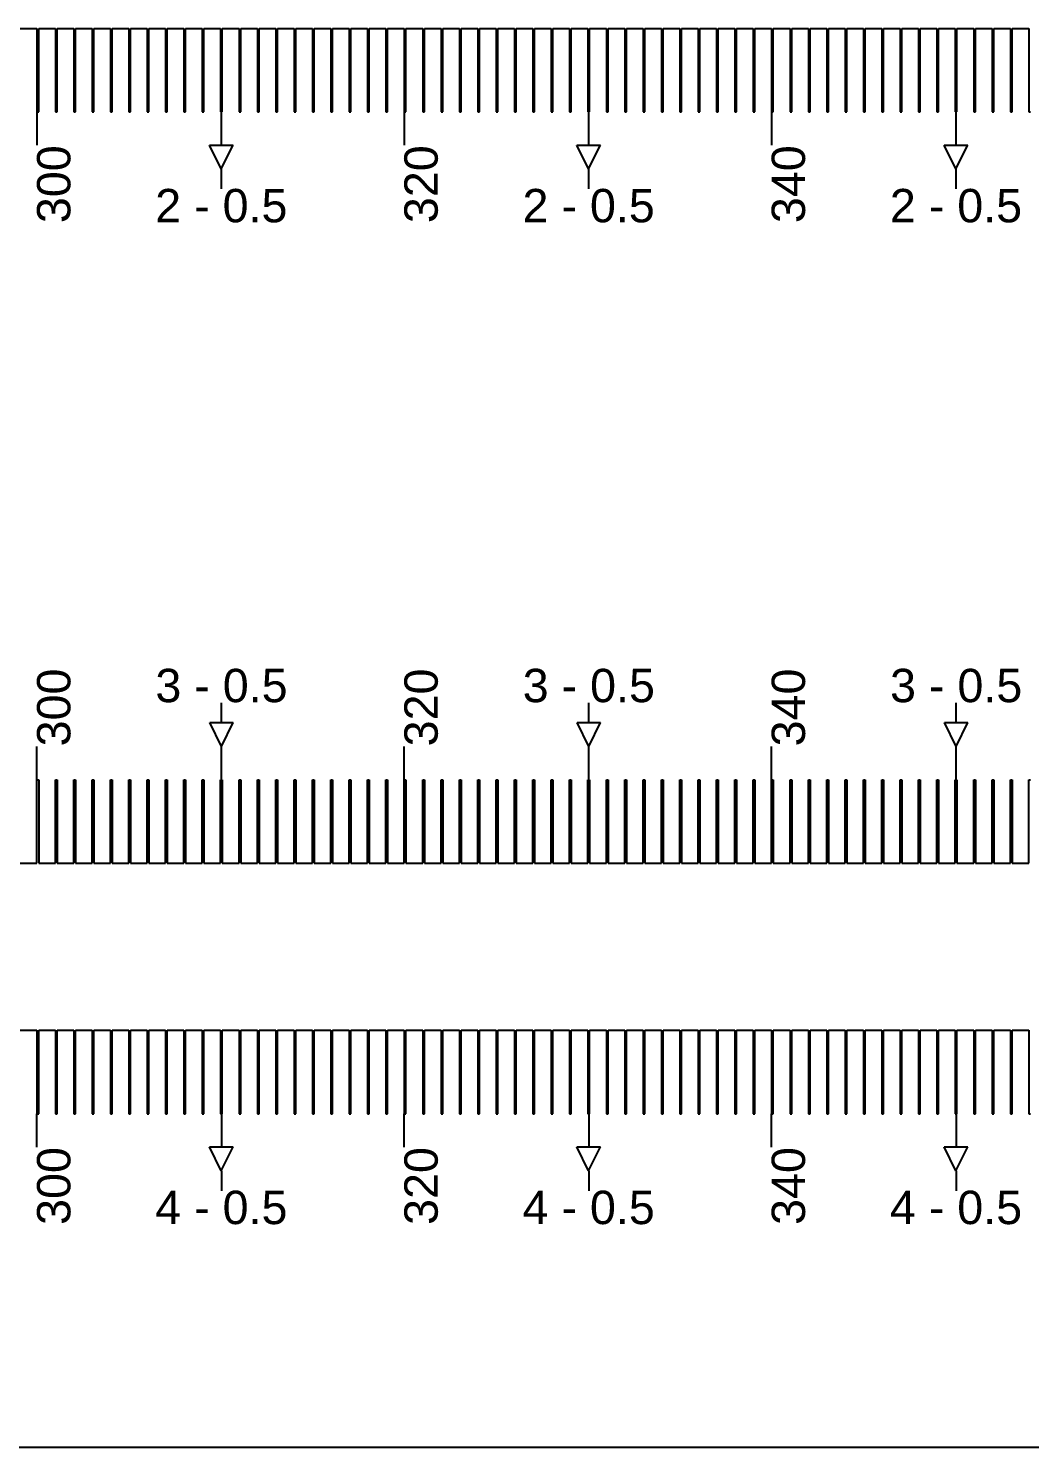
# Model space of a CAD drawing. Extents: x -119394 to 128420, y 74496 to 185496.
# Drawn here: x 42627.7 to 42927.5, y 112795.9 to 113220.9 of the extents above; entities that cross this region are included whole.
import ezdxf

# ---------------------------------------------------------------- set-up
doc = ezdxf.new("R2010")
doc.units = 13
doc.layers.add('CL - Label-1', color=120, linetype='Continuous')
doc.layers.add('CL - Label-2', color=132, linetype='Continuous')
doc.layers.add('CL - Sub-Micro', color=7, linetype='Continuous', true_color=0x47d1ff)
doc.styles.get("Standard").update_dxf_attribs({"font": 'arial.ttf'})

msp = doc.modelspace()

# ---------------------------------------------------------------- linework, layer by layer
for p, q in [((42630.29, 113195.86), (42630.29, 113185.86)), ((42685.49, 113195.86), (42685.49, 113185.86)), ((42740.29, 113195.86), (42740.29, 113185.86)), ((42795.49, 113195.86), (42795.49, 113185.86)), ((42850.29, 113195.86), (42850.29, 113185.86)), ((42905.49, 113195.86), (42905.49, 113185.86)), ((42685.49, 113178.79), (42685.49, 113172.79)), ((42795.49, 113178.79), (42795.49, 113172.79)), ((42905.49, 113178.79), (42905.49, 113172.79)), ((42685.54, 113012.94), (42685.54, 113018.94)), ((42795.54, 113012.94), (42795.54, 113018.94)), ((42905.54, 113012.94), (42905.54, 113018.94)), ((42630.29, 112995.86), (42630.29, 113005.86)), ((42685.54, 112995.86), (42685.54, 113005.86)), ((42740.29, 112995.86), (42740.29, 113005.86)), ((42795.54, 112995.86), (42795.54, 113005.86)), ((42850.29, 112995.86), (42850.29, 113005.86)), ((42905.54, 112995.86), (42905.54, 113005.86)), ((42630.29, 112885.86), (42630.29, 112895.86)), ((42685.54, 112895.86), (42685.54, 112885.86)), ((42740.29, 112885.86), (42740.29, 112895.86)), ((42795.54, 112895.86), (42795.54, 112885.86)), ((42850.29, 112885.86), (42850.29, 112895.86)), ((42905.54, 112895.86), (42905.54, 112885.86)), ((42685.54, 112878.79), (42685.54, 112872.79)), ((42795.54, 112878.79), (42795.54, 112872.79)), ((42905.54, 112878.79), (42905.54, 112872.79)), ((46680.29, 112795.86), (38030.29, 112795.86))]:
    msp.add_line(p, q)
at = {"layer": 'CL - Label-2'}
for p, q in [((42685.49, 113178.79), (42681.95, 113185.89)), ((42681.95, 113185.89), (42689.02, 113185.89)), ((42685.49, 113178.79), (42689.02, 113185.89)), ((42795.49, 113178.79), (42791.95, 113185.89)), ((42791.95, 113185.89), (42799.02, 113185.89)), ((42795.49, 113178.79), (42799.02, 113185.89)), ((42905.49, 113178.79), (42901.95, 113185.89)), ((42901.95, 113185.89), (42909.02, 113185.89)), ((42905.49, 113178.79), (42909.02, 113185.89)), ((42685.54, 113005.86), (42682, 113012.96)), ((42682, 113012.96), (42689.07, 113012.96)), ((42685.54, 113005.86), (42689.07, 113012.96)), ((42795.54, 113005.86), (42792, 113012.96)), ((42792, 113012.96), (42799.07, 113012.96)), ((42795.54, 113005.86), (42799.07, 113012.96)), ((42905.54, 113005.86), (42902, 113012.96)), ((42902, 113012.96), (42909.07, 113012.96)), ((42905.54, 113005.86), (42909.07, 113012.96)), ((42685.49, 112878.79), (42681.95, 112885.89)), ((42681.95, 112885.89), (42689.02, 112885.89)), ((42685.49, 112878.79), (42689.02, 112885.89)), ((42795.49, 112878.79), (42791.95, 112885.89)), ((42791.95, 112885.89), (42799.02, 112885.89)), ((42795.49, 112878.79), (42799.02, 112885.89)), ((42905.49, 112878.79), (42901.95, 112885.89)), ((42901.95, 112885.89), (42909.02, 112885.89)), ((42905.49, 112878.79), (42909.02, 112885.89))]:
    msp.add_line(p, q, dxfattribs=at)
at = {"layer": 'CL - Sub-Micro'}
for p, q in [((42625.29, 113220.86), (42630.29, 113220.86)), ((42630.29, 113220.86), (42630.29, 113195.86)), ((42630.79, 113195.86), (42630.79, 113220.86)), ((42630.79, 113220.86), (42635.79, 113220.86)), ((42635.79, 113220.86), (42635.79, 113195.86)), ((42636.29, 113195.86), (42636.29, 113220.86)), ((42636.29, 113220.86), (42641.29, 113220.86)), ((42641.29, 113220.86), (42641.29, 113195.86)), ((42641.79, 113195.86), (42641.79, 113220.86)), ((42641.79, 113220.86), (42646.79, 113220.86)), ((42646.79, 113220.86), (42646.79, 113195.86)), ((42647.29, 113195.86), (42647.29, 113220.86)), ((42647.29, 113220.86), (42652.29, 113220.86)), ((42652.29, 113220.86), (42652.29, 113195.86)), ((42652.79, 113195.86), (42652.79, 113220.86)), ((42652.79, 113220.86), (42657.79, 113220.86)), ((42657.79, 113220.86), (42657.79, 113195.86)), ((42658.29, 113195.86), (42658.29, 113220.86)), ((42658.29, 113220.86), (42663.29, 113220.86)), ((42663.29, 113220.86), (42663.29, 113195.86)), ((42663.79, 113195.86), (42663.79, 113220.86)), ((42663.79, 113220.86), (42668.79, 113220.86)), ((42668.79, 113220.86), (42668.79, 113195.86)), ((42669.29, 113195.86), (42669.29, 113220.86)), ((42669.29, 113220.86), (42674.29, 113220.86)), ((42674.29, 113220.86), (42674.29, 113195.86)), ((42674.79, 113195.86), (42674.79, 113220.86)), ((42674.79, 113220.86), (42679.79, 113220.86)), ((42679.79, 113220.86), (42679.79, 113195.86)), ((42680.29, 113195.86), (42680.29, 113220.86)), ((42680.29, 113220.86), (42685.29, 113220.86)), ((42685.29, 113220.86), (42685.29, 113195.86)), ((42685.79, 113195.86), (42685.79, 113220.86)), ((42685.79, 113220.86), (42690.79, 113220.86)), ((42690.79, 113220.86), (42690.79, 113195.86)), ((42691.29, 113195.86), (42691.29, 113220.86)), ((42691.29, 113220.86), (42696.29, 113220.86)), ((42696.29, 113220.86), (42696.29, 113195.86)), ((42696.79, 113195.86), (42696.79, 113220.86)), ((42696.79, 113220.86), (42701.79, 113220.86)), ((42701.79, 113220.86), (42701.79, 113195.86)), ((42702.29, 113195.86), (42702.29, 113220.86)), ((42702.29, 113220.86), (42707.29, 113220.86)), ((42707.29, 113220.86), (42707.29, 113195.86)), ((42707.79, 113195.86), (42707.79, 113220.86)), ((42707.79, 113220.86), (42712.79, 113220.86)), ((42712.79, 113220.86), (42712.79, 113195.86)), ((42713.29, 113195.86), (42713.29, 113220.86)), ((42713.29, 113220.86), (42718.29, 113220.86)), ((42718.29, 113220.86), (42718.29, 113195.86)), ((42718.79, 113195.86), (42718.79, 113220.86)), ((42718.79, 113220.86), (42723.79, 113220.86)), ((42723.79, 113220.86), (42723.79, 113195.86)), ((42724.29, 113195.86), (42724.29, 113220.86)), ((42724.29, 113220.86), (42729.29, 113220.86)), ((42729.29, 113220.86), (42729.29, 113195.86)), ((42729.79, 113195.86), (42729.79, 113220.86)), ((42729.79, 113220.86), (42734.79, 113220.86)), ((42734.79, 113220.86), (42734.79, 113195.86)), ((42735.29, 113195.86), (42735.29, 113220.86)), ((42735.29, 113220.86), (42740.29, 113220.86)), ((42740.29, 113220.86), (42740.29, 113195.86)), ((42740.79, 113195.86), (42740.79, 113220.86)), ((42740.79, 113220.86), (42745.79, 113220.86)), ((42745.79, 113220.86), (42745.79, 113195.86)), ((42746.29, 113195.86), (42746.29, 113220.86)), ((42746.29, 113220.86), (42751.29, 113220.86)), ((42751.29, 113220.86), (42751.29, 113195.86)), ((42751.79, 113195.86), (42751.79, 113220.86)), ((42751.79, 113220.86), (42756.79, 113220.86)), ((42756.79, 113220.86), (42756.79, 113195.86)), ((42757.29, 113195.86), (42757.29, 113220.86)), ((42757.29, 113220.86), (42762.29, 113220.86)), ((42762.29, 113220.86), (42762.29, 113195.86)), ((42762.79, 113195.86), (42762.79, 113220.86)), ((42762.79, 113220.86), (42767.79, 113220.86)), ((42767.79, 113220.86), (42767.79, 113195.86)), ((42768.29, 113195.86), (42768.29, 113220.86)), ((42768.29, 113220.86), (42773.29, 113220.86)), ((42773.29, 113220.86), (42773.29, 113195.86)), ((42773.79, 113195.86), (42773.79, 113220.86)), ((42773.79, 113220.86), (42778.79, 113220.86)), ((42778.79, 113220.86), (42778.79, 113195.86)), ((42779.29, 113195.86), (42779.29, 113220.86)), ((42779.29, 113220.86), (42784.29, 113220.86)), ((42784.29, 113220.86), (42784.29, 113195.86)), ((42784.79, 113195.86), (42784.79, 113220.86)), ((42784.79, 113220.86), (42789.79, 113220.86)), ((42789.79, 113220.86), (42789.79, 113195.86)), ((42790.29, 113195.86), (42790.29, 113220.86)), ((42790.29, 113220.86), (42795.29, 113220.86)), ((42795.29, 113220.86), (42795.29, 113195.86)), ((42795.79, 113195.86), (42795.79, 113220.86)), ((42795.79, 113220.86), (42800.79, 113220.86)), ((42800.79, 113220.86), (42800.79, 113195.86)), ((42801.29, 113195.86), (42801.29, 113220.86)), ((42801.29, 113220.86), (42806.29, 113220.86)), ((42806.29, 113220.86), (42806.29, 113195.86)), ((42806.79, 113195.86), (42806.79, 113220.86)), ((42806.79, 113220.86), (42811.79, 113220.86)), ((42811.79, 113220.86), (42811.79, 113195.86)), ((42812.29, 113195.86), (42812.29, 113220.86)), ((42812.29, 113220.86), (42817.29, 113220.86)), ((42817.29, 113220.86), (42817.29, 113195.86)), ((42817.79, 113195.86), (42817.79, 113220.86)), ((42817.79, 113220.86), (42822.79, 113220.86)), ((42822.79, 113220.86), (42822.79, 113195.86)), ((42823.29, 113195.86), (42823.29, 113220.86)), ((42823.29, 113220.86), (42828.29, 113220.86)), ((42828.29, 113220.86), (42828.29, 113195.86)), ((42828.79, 113195.86), (42828.79, 113220.86)), ((42828.79, 113220.86), (42833.79, 113220.86)), ((42833.79, 113220.86), (42833.79, 113195.86)), ((42834.29, 113195.86), (42834.29, 113220.86)), ((42834.29, 113220.86), (42839.29, 113220.86)), ((42839.29, 113220.86), (42839.29, 113195.86)), ((42839.79, 113195.86), (42839.79, 113220.86)), ((42839.79, 113220.86), (42844.79, 113220.86)), ((42844.79, 113220.86), (42844.79, 113195.86)), ((42845.29, 113195.86), (42845.29, 113220.86)), ((42845.29, 113220.86), (42850.29, 113220.86)), ((42850.29, 113220.86), (42850.29, 113195.86)), ((42850.79, 113195.86), (42850.79, 113220.86)), ((42850.79, 113220.86), (42855.79, 113220.86)), ((42855.79, 113220.86), (42855.79, 113195.86)), ((42856.29, 113195.86), (42856.29, 113220.86)), ((42856.29, 113220.86), (42861.29, 113220.86)), ((42861.29, 113220.86), (42861.29, 113195.86)), ((42861.79, 113195.86), (42861.79, 113220.86)), ((42861.79, 113220.86), (42866.79, 113220.86)), ((42866.79, 113220.86), (42866.79, 113195.86)), ((42867.29, 113195.86), (42867.29, 113220.86)), ((42867.29, 113220.86), (42872.29, 113220.86)), ((42872.29, 113220.86), (42872.29, 113195.86)), ((42872.79, 113195.86), (42872.79, 113220.86)), ((42872.79, 113220.86), (42877.79, 113220.86)), ((42877.79, 113220.86), (42877.79, 113195.86)), ((42878.29, 113195.86), (42878.29, 113220.86)), ((42878.29, 113220.86), (42883.29, 113220.86)), ((42883.29, 113220.86), (42883.29, 113195.86)), ((42883.79, 113195.86), (42883.79, 113220.86)), ((42883.79, 113220.86), (42888.79, 113220.86)), ((42888.79, 113220.86), (42888.79, 113195.86)), ((42889.29, 113195.86), (42889.29, 113220.86)), ((42889.29, 113220.86), (42894.29, 113220.86)), ((42894.29, 113220.86), (42894.29, 113195.86)), ((42894.79, 113195.86), (42894.79, 113220.86)), ((42894.79, 113220.86), (42899.79, 113220.86)), ((42899.79, 113220.86), (42899.79, 113195.86)), ((42900.29, 113195.86), (42900.29, 113220.86)), ((42900.29, 113220.86), (42905.29, 113220.86)), ((42905.29, 113220.86), (42905.29, 113195.86)), ((42905.79, 113195.86), (42905.79, 113220.86)), ((42905.79, 113220.86), (42910.79, 113220.86)), ((42910.79, 113220.86), (42910.79, 113195.86)), ((42911.29, 113195.86), (42911.29, 113220.86)), ((42911.29, 113220.86), (42916.29, 113220.86)), ((42916.29, 113220.86), (42916.29, 113195.86)), ((42916.79, 113195.86), (42916.79, 113220.86)), ((42916.79, 113220.86), (42921.79, 113220.86)), ((42921.79, 113220.86), (42921.79, 113195.86)), ((42922.29, 113195.86), (42922.29, 113220.86)), ((42922.29, 113220.86), (42927.29, 113220.86)), ((42927.29, 113220.86), (42927.29, 113195.86)), ((42630.29, 113195.86), (42630.79, 113195.86)), ((42635.79, 113195.86), (42636.29, 113195.86)), ((42641.29, 113195.86), (42641.79, 113195.86)), ((42646.79, 113195.86), (42647.29, 113195.86)), ((42652.29, 113195.86), (42652.79, 113195.86)), ((42657.79, 113195.86), (42658.29, 113195.86)), ((42663.29, 113195.86), (42663.79, 113195.86)), ((42668.79, 113195.86), (42669.29, 113195.86)), ((42674.29, 113195.86), (42674.79, 113195.86)), ((42679.79, 113195.86), (42680.29, 113195.86)), ((42685.29, 113195.86), (42685.79, 113195.86)), ((42690.79, 113195.86), (42691.29, 113195.86)), ((42696.29, 113195.86), (42696.79, 113195.86)), ((42701.79, 113195.86), (42702.29, 113195.86)), ((42707.29, 113195.86), (42707.79, 113195.86)), ((42712.79, 113195.86), (42713.29, 113195.86)), ((42718.29, 113195.86), (42718.79, 113195.86)), ((42723.79, 113195.86), (42724.29, 113195.86)), ((42729.29, 113195.86), (42729.79, 113195.86)), ((42734.79, 113195.86), (42735.29, 113195.86)), ((42740.29, 113195.86), (42740.79, 113195.86)), ((42745.79, 113195.86), (42746.29, 113195.86)), ((42751.29, 113195.86), (42751.79, 113195.86)), ((42756.79, 113195.86), (42757.29, 113195.86)), ((42762.29, 113195.86), (42762.79, 113195.86)), ((42767.79, 113195.86), (42768.29, 113195.86)), ((42773.29, 113195.86), (42773.79, 113195.86)), ((42778.79, 113195.86), (42779.29, 113195.86)), ((42784.29, 113195.86), (42784.79, 113195.86)), ((42789.79, 113195.86), (42790.29, 113195.86)), ((42795.29, 113195.86), (42795.79, 113195.86)), ((42800.79, 113195.86), (42801.29, 113195.86)), ((42806.29, 113195.86), (42806.79, 113195.86)), ((42811.79, 113195.86), (42812.29, 113195.86)), ((42817.29, 113195.86), (42817.79, 113195.86)), ((42822.79, 113195.86), (42823.29, 113195.86)), ((42828.29, 113195.86), (42828.79, 113195.86)), ((42833.79, 113195.86), (42834.29, 113195.86)), ((42839.29, 113195.86), (42839.79, 113195.86)), ((42844.79, 113195.86), (42845.29, 113195.86)), ((42850.29, 113195.86), (42850.79, 113195.86)), ((42855.79, 113195.86), (42856.29, 113195.86)), ((42861.29, 113195.86), (42861.79, 113195.86)), ((42866.79, 113195.86), (42867.29, 113195.86)), ((42872.29, 113195.86), (42872.79, 113195.86)), ((42877.79, 113195.86), (42878.29, 113195.86)), ((42883.29, 113195.86), (42883.79, 113195.86)), ((42888.79, 113195.86), (42889.29, 113195.86)), ((42894.29, 113195.86), (42894.79, 113195.86)), ((42899.79, 113195.86), (42900.29, 113195.86)), ((42905.29, 113195.86), (42905.79, 113195.86)), ((42910.79, 113195.86), (42911.29, 113195.86)), ((42916.29, 113195.86), (42916.79, 113195.86)), ((42921.79, 113195.86), (42922.29, 113195.86)), ((42927.29, 113195.86), (42927.79, 113195.86)), ((42630.29, 112970.86), (42630.29, 112995.86)), ((42630.29, 112995.86), (42630.79, 112995.86)), ((42630.79, 112995.86), (42630.79, 112970.86)), ((42635.79, 112970.86), (42635.79, 112995.86)), ((42635.79, 112995.86), (42636.29, 112995.86)), ((42636.29, 112995.86), (42636.29, 112970.86)), ((42641.29, 112970.86), (42641.29, 112995.86)), ((42641.29, 112995.86), (42641.79, 112995.86)), ((42641.79, 112995.86), (42641.79, 112970.86)), ((42646.79, 112970.86), (42646.79, 112995.86)), ((42646.79, 112995.86), (42647.29, 112995.86)), ((42647.29, 112995.86), (42647.29, 112970.86)), ((42652.29, 112970.86), (42652.29, 112995.86)), ((42652.29, 112995.86), (42652.79, 112995.86)), ((42652.79, 112995.86), (42652.79, 112970.86)), ((42657.79, 112970.86), (42657.79, 112995.86)), ((42657.79, 112995.86), (42658.29, 112995.86)), ((42658.29, 112995.86), (42658.29, 112970.86)), ((42663.29, 112970.86), (42663.29, 112995.86)), ((42663.29, 112995.86), (42663.79, 112995.86)), ((42663.79, 112995.86), (42663.79, 112970.86)), ((42668.79, 112970.86), (42668.79, 112995.86)), ((42668.79, 112995.86), (42669.29, 112995.86)), ((42669.29, 112995.86), (42669.29, 112970.86)), ((42674.29, 112970.86), (42674.29, 112995.86)), ((42674.29, 112995.86), (42674.79, 112995.86)), ((42674.79, 112995.86), (42674.79, 112970.86)), ((42679.79, 112970.86), (42679.79, 112995.86)), ((42679.79, 112995.86), (42680.29, 112995.86)), ((42680.29, 112995.86), (42680.29, 112970.86)), ((42685.29, 112970.86), (42685.29, 112995.86)), ((42685.29, 112995.86), (42685.79, 112995.86)), ((42685.79, 112995.86), (42685.79, 112970.86)), ((42690.79, 112970.86), (42690.79, 112995.86)), ((42690.79, 112995.86), (42691.29, 112995.86)), ((42691.29, 112995.86), (42691.29, 112970.86)), ((42696.29, 112970.86), (42696.29, 112995.86)), ((42696.29, 112995.86), (42696.79, 112995.86)), ((42696.79, 112995.86), (42696.79, 112970.86)), ((42701.79, 112970.86), (42701.79, 112995.86)), ((42701.79, 112995.86), (42702.29, 112995.86)), ((42702.29, 112995.86), (42702.29, 112970.86)), ((42707.29, 112970.86), (42707.29, 112995.86)), ((42707.29, 112995.86), (42707.79, 112995.86)), ((42707.79, 112995.86), (42707.79, 112970.86)), ((42712.79, 112970.86), (42712.79, 112995.86)), ((42712.79, 112995.86), (42713.29, 112995.86)), ((42713.29, 112995.86), (42713.29, 112970.86)), ((42718.29, 112970.86), (42718.29, 112995.86)), ((42718.29, 112995.86), (42718.79, 112995.86)), ((42718.79, 112995.86), (42718.79, 112970.86)), ((42723.79, 112970.86), (42723.79, 112995.86)), ((42723.79, 112995.86), (42724.29, 112995.86)), ((42724.29, 112995.86), (42724.29, 112970.86)), ((42729.29, 112970.86), (42729.29, 112995.86)), ((42729.29, 112995.86), (42729.79, 112995.86)), ((42729.79, 112995.86), (42729.79, 112970.86)), ((42734.79, 112970.86), (42734.79, 112995.86)), ((42734.79, 112995.86), (42735.29, 112995.86)), ((42735.29, 112995.86), (42735.29, 112970.86)), ((42740.29, 112970.86), (42740.29, 112995.86)), ((42740.29, 112995.86), (42740.79, 112995.86)), ((42740.79, 112995.86), (42740.79, 112970.86)), ((42745.79, 112970.86), (42745.79, 112995.86)), ((42745.79, 112995.86), (42746.29, 112995.86)), ((42746.29, 112995.86), (42746.29, 112970.86)), ((42751.29, 112970.86), (42751.29, 112995.86)), ((42751.29, 112995.86), (42751.79, 112995.86)), ((42751.79, 112995.86), (42751.79, 112970.86)), ((42756.79, 112970.86), (42756.79, 112995.86)), ((42756.79, 112995.86), (42757.29, 112995.86)), ((42757.29, 112995.86), (42757.29, 112970.86)), ((42762.29, 112970.86), (42762.29, 112995.86)), ((42762.29, 112995.86), (42762.79, 112995.86)), ((42762.79, 112995.86), (42762.79, 112970.86)), ((42767.79, 112970.86), (42767.79, 112995.86)), ((42767.79, 112995.86), (42768.29, 112995.86)), ((42768.29, 112995.86), (42768.29, 112970.86)), ((42773.29, 112970.86), (42773.29, 112995.86)), ((42773.29, 112995.86), (42773.79, 112995.86)), ((42773.79, 112995.86), (42773.79, 112970.86)), ((42778.79, 112970.86), (42778.79, 112995.86)), ((42778.79, 112995.86), (42779.29, 112995.86)), ((42779.29, 112995.86), (42779.29, 112970.86)), ((42784.29, 112970.86), (42784.29, 112995.86)), ((42784.29, 112995.86), (42784.79, 112995.86)), ((42784.79, 112995.86), (42784.79, 112970.86)), ((42789.79, 112970.86), (42789.79, 112995.86)), ((42789.79, 112995.86), (42790.29, 112995.86)), ((42790.29, 112995.86), (42790.29, 112970.86)), ((42795.29, 112970.86), (42795.29, 112995.86)), ((42795.29, 112995.86), (42795.79, 112995.86)), ((42795.79, 112995.86), (42795.79, 112970.86)), ((42800.79, 112970.86), (42800.79, 112995.86)), ((42800.79, 112995.86), (42801.29, 112995.86)), ((42801.29, 112995.86), (42801.29, 112970.86)), ((42806.29, 112970.86), (42806.29, 112995.86)), ((42806.29, 112995.86), (42806.79, 112995.86)), ((42806.79, 112995.86), (42806.79, 112970.86)), ((42811.79, 112970.86), (42811.79, 112995.86)), ((42811.79, 112995.86), (42812.29, 112995.86)), ((42812.29, 112995.86), (42812.29, 112970.86)), ((42817.29, 112970.86), (42817.29, 112995.86)), ((42817.29, 112995.86), (42817.79, 112995.86)), ((42817.79, 112995.86), (42817.79, 112970.86)), ((42822.79, 112970.86), (42822.79, 112995.86)), ((42822.79, 112995.86), (42823.29, 112995.86)), ((42823.29, 112995.86), (42823.29, 112970.86)), ((42828.29, 112970.86), (42828.29, 112995.86)), ((42828.29, 112995.86), (42828.79, 112995.86)), ((42828.79, 112995.86), (42828.79, 112970.86)), ((42833.79, 112970.86), (42833.79, 112995.86)), ((42833.79, 112995.86), (42834.29, 112995.86)), ((42834.29, 112995.86), (42834.29, 112970.86)), ((42839.29, 112970.86), (42839.29, 112995.86)), ((42839.29, 112995.86), (42839.79, 112995.86)), ((42839.79, 112995.86), (42839.79, 112970.86)), ((42844.79, 112970.86), (42844.79, 112995.86)), ((42844.79, 112995.86), (42845.29, 112995.86)), ((42845.29, 112995.86), (42845.29, 112970.86)), ((42850.29, 112970.86), (42850.29, 112995.86)), ((42850.29, 112995.86), (42850.79, 112995.86)), ((42850.79, 112995.86), (42850.79, 112970.86)), ((42855.79, 112970.86), (42855.79, 112995.86)), ((42855.79, 112995.86), (42856.29, 112995.86)), ((42856.29, 112995.86), (42856.29, 112970.86)), ((42861.29, 112970.86), (42861.29, 112995.86)), ((42861.29, 112995.86), (42861.79, 112995.86)), ((42861.79, 112995.86), (42861.79, 112970.86)), ((42866.79, 112970.86), (42866.79, 112995.86)), ((42866.79, 112995.86), (42867.29, 112995.86)), ((42867.29, 112995.86), (42867.29, 112970.86)), ((42872.29, 112970.86), (42872.29, 112995.86)), ((42872.29, 112995.86), (42872.79, 112995.86)), ((42872.79, 112995.86), (42872.79, 112970.86)), ((42877.79, 112970.86), (42877.79, 112995.86)), ((42877.79, 112995.86), (42878.29, 112995.86)), ((42878.29, 112995.86), (42878.29, 112970.86)), ((42883.29, 112970.86), (42883.29, 112995.86)), ((42883.29, 112995.86), (42883.79, 112995.86)), ((42883.79, 112995.86), (42883.79, 112970.86)), ((42888.79, 112970.86), (42888.79, 112995.86)), ((42888.79, 112995.86), (42889.29, 112995.86)), ((42889.29, 112995.86), (42889.29, 112970.86)), ((42894.29, 112970.86), (42894.29, 112995.86)), ((42894.29, 112995.86), (42894.79, 112995.86)), ((42894.79, 112995.86), (42894.79, 112970.86)), ((42899.79, 112970.86), (42899.79, 112995.86)), ((42899.79, 112995.86), (42900.29, 112995.86)), ((42900.29, 112995.86), (42900.29, 112970.86)), ((42905.29, 112970.86), (42905.29, 112995.86)), ((42905.29, 112995.86), (42905.79, 112995.86)), ((42905.79, 112995.86), (42905.79, 112970.86)), ((42910.79, 112970.86), (42910.79, 112995.86)), ((42910.79, 112995.86), (42911.29, 112995.86)), ((42911.29, 112995.86), (42911.29, 112970.86)), ((42916.29, 112970.86), (42916.29, 112995.86)), ((42916.29, 112995.86), (42916.79, 112995.86)), ((42916.79, 112995.86), (42916.79, 112970.86)), ((42921.79, 112970.86), (42921.79, 112995.86)), ((42921.79, 112995.86), (42922.29, 112995.86)), ((42922.29, 112995.86), (42922.29, 112970.86)), ((42927.29, 112970.86), (42927.29, 112995.86)), ((42927.29, 112995.86), (42927.79, 112995.86)), ((42625.29, 112970.86), (42630.29, 112970.86)), ((42630.79, 112970.86), (42635.79, 112970.86)), ((42636.29, 112970.86), (42641.29, 112970.86)), ((42641.79, 112970.86), (42646.79, 112970.86)), ((42647.29, 112970.86), (42652.29, 112970.86)), ((42652.79, 112970.86), (42657.79, 112970.86)), ((42658.29, 112970.86), (42663.29, 112970.86)), ((42663.79, 112970.86), (42668.79, 112970.86)), ((42669.29, 112970.86), (42674.29, 112970.86)), ((42674.79, 112970.86), (42679.79, 112970.86)), ((42680.29, 112970.86), (42685.29, 112970.86)), ((42685.79, 112970.86), (42690.79, 112970.86)), ((42691.29, 112970.86), (42696.29, 112970.86)), ((42696.79, 112970.86), (42701.79, 112970.86)), ((42702.29, 112970.86), (42707.29, 112970.86)), ((42707.79, 112970.86), (42712.79, 112970.86)), ((42713.29, 112970.86), (42718.29, 112970.86)), ((42718.79, 112970.86), (42723.79, 112970.86)), ((42724.29, 112970.86), (42729.29, 112970.86)), ((42729.79, 112970.86), (42734.79, 112970.86)), ((42735.29, 112970.86), (42740.29, 112970.86)), ((42740.79, 112970.86), (42745.79, 112970.86)), ((42746.29, 112970.86), (42751.29, 112970.86)), ((42751.79, 112970.86), (42756.79, 112970.86)), ((42757.29, 112970.86), (42762.29, 112970.86)), ((42762.79, 112970.86), (42767.79, 112970.86)), ((42768.29, 112970.86), (42773.29, 112970.86)), ((42773.79, 112970.86), (42778.79, 112970.86)), ((42779.29, 112970.86), (42784.29, 112970.86)), ((42784.79, 112970.86), (42789.79, 112970.86)), ((42790.29, 112970.86), (42795.29, 112970.86)), ((42795.79, 112970.86), (42800.79, 112970.86)), ((42801.29, 112970.86), (42806.29, 112970.86)), ((42806.79, 112970.86), (42811.79, 112970.86)), ((42812.29, 112970.86), (42817.29, 112970.86)), ((42817.79, 112970.86), (42822.79, 112970.86)), ((42823.29, 112970.86), (42828.29, 112970.86)), ((42828.79, 112970.86), (42833.79, 112970.86)), ((42834.29, 112970.86), (42839.29, 112970.86)), ((42839.79, 112970.86), (42844.79, 112970.86)), ((42845.29, 112970.86), (42850.29, 112970.86)), ((42850.79, 112970.86), (42855.79, 112970.86)), ((42856.29, 112970.86), (42861.29, 112970.86)), ((42861.79, 112970.86), (42866.79, 112970.86)), ((42867.29, 112970.86), (42872.29, 112970.86)), ((42872.79, 112970.86), (42877.79, 112970.86)), ((42878.29, 112970.86), (42883.29, 112970.86)), ((42883.79, 112970.86), (42888.79, 112970.86)), ((42889.29, 112970.86), (42894.29, 112970.86)), ((42894.79, 112970.86), (42899.79, 112970.86)), ((42900.29, 112970.86), (42905.29, 112970.86)), ((42905.79, 112970.86), (42910.79, 112970.86)), ((42911.29, 112970.86), (42916.29, 112970.86)), ((42916.79, 112970.86), (42921.79, 112970.86)), ((42922.29, 112970.86), (42927.29, 112970.86)), ((42625.29, 112920.86), (42630.29, 112920.86)), ((42630.29, 112920.86), (42630.29, 112895.86)), ((42630.79, 112895.86), (42630.79, 112920.86)), ((42630.79, 112920.86), (42635.79, 112920.86)), ((42635.79, 112920.86), (42635.79, 112895.86)), ((42636.29, 112895.86), (42636.29, 112920.86)), ((42636.29, 112920.86), (42641.29, 112920.86)), ((42641.29, 112920.86), (42641.29, 112895.86)), ((42641.79, 112895.86), (42641.79, 112920.86)), ((42641.79, 112920.86), (42646.79, 112920.86)), ((42646.79, 112920.86), (42646.79, 112895.86)), ((42647.29, 112895.86), (42647.29, 112920.86)), ((42647.29, 112920.86), (42652.29, 112920.86)), ((42652.29, 112920.86), (42652.29, 112895.86)), ((42652.79, 112895.86), (42652.79, 112920.86)), ((42652.79, 112920.86), (42657.79, 112920.86)), ((42657.79, 112920.86), (42657.79, 112895.86)), ((42658.29, 112895.86), (42658.29, 112920.86)), ((42658.29, 112920.86), (42663.29, 112920.86)), ((42663.29, 112920.86), (42663.29, 112895.86)), ((42663.79, 112895.86), (42663.79, 112920.86)), ((42663.79, 112920.86), (42668.79, 112920.86)), ((42668.79, 112920.86), (42668.79, 112895.86)), ((42669.29, 112895.86), (42669.29, 112920.86)), ((42669.29, 112920.86), (42674.29, 112920.86)), ((42674.29, 112920.86), (42674.29, 112895.86)), ((42674.79, 112895.86), (42674.79, 112920.86)), ((42674.79, 112920.86), (42679.79, 112920.86)), ((42679.79, 112920.86), (42679.79, 112895.86)), ((42680.29, 112895.86), (42680.29, 112920.86)), ((42680.29, 112920.86), (42685.29, 112920.86)), ((42685.29, 112920.86), (42685.29, 112895.86)), ((42685.79, 112895.86), (42685.79, 112920.86)), ((42685.79, 112920.86), (42690.79, 112920.86)), ((42690.79, 112920.86), (42690.79, 112895.86)), ((42691.29, 112895.86), (42691.29, 112920.86)), ((42691.29, 112920.86), (42696.29, 112920.86)), ((42696.29, 112920.86), (42696.29, 112895.86)), ((42696.79, 112895.86), (42696.79, 112920.86)), ((42696.79, 112920.86), (42701.79, 112920.86)), ((42701.79, 112920.86), (42701.79, 112895.86)), ((42702.29, 112895.86), (42702.29, 112920.86)), ((42702.29, 112920.86), (42707.29, 112920.86)), ((42707.29, 112920.86), (42707.29, 112895.86)), ((42707.79, 112895.86), (42707.79, 112920.86)), ((42707.79, 112920.86), (42712.79, 112920.86)), ((42712.79, 112920.86), (42712.79, 112895.86)), ((42713.29, 112895.86), (42713.29, 112920.86)), ((42713.29, 112920.86), (42718.29, 112920.86)), ((42718.29, 112920.86), (42718.29, 112895.86)), ((42718.79, 112895.86), (42718.79, 112920.86)), ((42718.79, 112920.86), (42723.79, 112920.86)), ((42723.79, 112920.86), (42723.79, 112895.86)), ((42724.29, 112895.86), (42724.29, 112920.86)), ((42724.29, 112920.86), (42729.29, 112920.86)), ((42729.29, 112920.86), (42729.29, 112895.86)), ((42729.79, 112895.86), (42729.79, 112920.86)), ((42729.79, 112920.86), (42734.79, 112920.86)), ((42734.79, 112920.86), (42734.79, 112895.86)), ((42735.29, 112895.86), (42735.29, 112920.86)), ((42735.29, 112920.86), (42740.29, 112920.86)), ((42740.29, 112920.86), (42740.29, 112895.86)), ((42740.79, 112895.86), (42740.79, 112920.86)), ((42740.79, 112920.86), (42745.79, 112920.86)), ((42745.79, 112920.86), (42745.79, 112895.86)), ((42746.29, 112895.86), (42746.29, 112920.86)), ((42746.29, 112920.86), (42751.29, 112920.86)), ((42751.29, 112920.86), (42751.29, 112895.86)), ((42751.79, 112895.86), (42751.79, 112920.86)), ((42751.79, 112920.86), (42756.79, 112920.86)), ((42756.79, 112920.86), (42756.79, 112895.86)), ((42757.29, 112895.86), (42757.29, 112920.86)), ((42757.29, 112920.86), (42762.29, 112920.86)), ((42762.29, 112920.86), (42762.29, 112895.86)), ((42762.79, 112895.86), (42762.79, 112920.86)), ((42762.79, 112920.86), (42767.79, 112920.86)), ((42767.79, 112920.86), (42767.79, 112895.86)), ((42768.29, 112895.86), (42768.29, 112920.86)), ((42768.29, 112920.86), (42773.29, 112920.86)), ((42773.29, 112920.86), (42773.29, 112895.86)), ((42773.79, 112895.86), (42773.79, 112920.86)), ((42773.79, 112920.86), (42778.79, 112920.86)), ((42778.79, 112920.86), (42778.79, 112895.86)), ((42779.29, 112895.86), (42779.29, 112920.86)), ((42779.29, 112920.86), (42784.29, 112920.86)), ((42784.29, 112920.86), (42784.29, 112895.86)), ((42784.79, 112895.86), (42784.79, 112920.86)), ((42784.79, 112920.86), (42789.79, 112920.86)), ((42789.79, 112920.86), (42789.79, 112895.86)), ((42790.29, 112895.86), (42790.29, 112920.86)), ((42790.29, 112920.86), (42795.29, 112920.86)), ((42795.29, 112920.86), (42795.29, 112895.86)), ((42795.79, 112895.86), (42795.79, 112920.86)), ((42795.79, 112920.86), (42800.79, 112920.86)), ((42800.79, 112920.86), (42800.79, 112895.86)), ((42801.29, 112895.86), (42801.29, 112920.86)), ((42801.29, 112920.86), (42806.29, 112920.86)), ((42806.29, 112920.86), (42806.29, 112895.86)), ((42806.79, 112895.86), (42806.79, 112920.86)), ((42806.79, 112920.86), (42811.79, 112920.86)), ((42811.79, 112920.86), (42811.79, 112895.86)), ((42812.29, 112895.86), (42812.29, 112920.86)), ((42812.29, 112920.86), (42817.29, 112920.86)), ((42817.29, 112920.86), (42817.29, 112895.86)), ((42817.79, 112895.86), (42817.79, 112920.86)), ((42817.79, 112920.86), (42822.79, 112920.86)), ((42822.79, 112920.86), (42822.79, 112895.86)), ((42823.29, 112895.86), (42823.29, 112920.86)), ((42823.29, 112920.86), (42828.29, 112920.86)), ((42828.29, 112920.86), (42828.29, 112895.86)), ((42828.79, 112895.86), (42828.79, 112920.86)), ((42828.79, 112920.86), (42833.79, 112920.86)), ((42833.79, 112920.86), (42833.79, 112895.86)), ((42834.29, 112895.86), (42834.29, 112920.86)), ((42834.29, 112920.86), (42839.29, 112920.86)), ((42839.29, 112920.86), (42839.29, 112895.86)), ((42839.79, 112895.86), (42839.79, 112920.86)), ((42839.79, 112920.86), (42844.79, 112920.86)), ((42844.79, 112920.86), (42844.79, 112895.86)), ((42845.29, 112895.86), (42845.29, 112920.86)), ((42845.29, 112920.86), (42850.29, 112920.86)), ((42850.29, 112920.86), (42850.29, 112895.86)), ((42850.79, 112895.86), (42850.79, 112920.86)), ((42850.79, 112920.86), (42855.79, 112920.86)), ((42855.79, 112920.86), (42855.79, 112895.86)), ((42856.29, 112895.86), (42856.29, 112920.86)), ((42856.29, 112920.86), (42861.29, 112920.86)), ((42861.29, 112920.86), (42861.29, 112895.86)), ((42861.79, 112895.86), (42861.79, 112920.86)), ((42861.79, 112920.86), (42866.79, 112920.86)), ((42866.79, 112920.86), (42866.79, 112895.86)), ((42867.29, 112895.86), (42867.29, 112920.86)), ((42867.29, 112920.86), (42872.29, 112920.86)), ((42872.29, 112920.86), (42872.29, 112895.86)), ((42872.79, 112895.86), (42872.79, 112920.86)), ((42872.79, 112920.86), (42877.79, 112920.86)), ((42877.79, 112920.86), (42877.79, 112895.86)), ((42878.29, 112895.86), (42878.29, 112920.86)), ((42878.29, 112920.86), (42883.29, 112920.86)), ((42883.29, 112920.86), (42883.29, 112895.86)), ((42883.79, 112895.86), (42883.79, 112920.86)), ((42883.79, 112920.86), (42888.79, 112920.86)), ((42888.79, 112920.86), (42888.79, 112895.86)), ((42889.29, 112895.86), (42889.29, 112920.86)), ((42889.29, 112920.86), (42894.29, 112920.86)), ((42894.29, 112920.86), (42894.29, 112895.86)), ((42894.79, 112895.86), (42894.79, 112920.86)), ((42894.79, 112920.86), (42899.79, 112920.86)), ((42899.79, 112920.86), (42899.79, 112895.86)), ((42900.29, 112895.86), (42900.29, 112920.86)), ((42900.29, 112920.86), (42905.29, 112920.86)), ((42905.29, 112920.86), (42905.29, 112895.86)), ((42905.79, 112895.86), (42905.79, 112920.86)), ((42905.79, 112920.86), (42910.79, 112920.86)), ((42910.79, 112920.86), (42910.79, 112895.86)), ((42911.29, 112895.86), (42911.29, 112920.86)), ((42911.29, 112920.86), (42916.29, 112920.86)), ((42916.29, 112920.86), (42916.29, 112895.86)), ((42916.79, 112895.86), (42916.79, 112920.86)), ((42916.79, 112920.86), (42921.79, 112920.86)), ((42921.79, 112920.86), (42921.79, 112895.86)), ((42922.29, 112895.86), (42922.29, 112920.86)), ((42922.29, 112920.86), (42927.29, 112920.86)), ((42927.29, 112920.86), (42927.29, 112895.86)), ((42630.29, 112895.86), (42630.79, 112895.86)), ((42635.79, 112895.86), (42636.29, 112895.86)), ((42641.29, 112895.86), (42641.79, 112895.86)), ((42646.79, 112895.86), (42647.29, 112895.86)), ((42652.29, 112895.86), (42652.79, 112895.86)), ((42657.79, 112895.86), (42658.29, 112895.86)), ((42663.29, 112895.86), (42663.79, 112895.86)), ((42668.79, 112895.86), (42669.29, 112895.86)), ((42674.29, 112895.86), (42674.79, 112895.86)), ((42679.79, 112895.86), (42680.29, 112895.86)), ((42685.29, 112895.86), (42685.79, 112895.86)), ((42690.79, 112895.86), (42691.29, 112895.86)), ((42696.29, 112895.86), (42696.79, 112895.86)), ((42701.79, 112895.86), (42702.29, 112895.86)), ((42707.29, 112895.86), (42707.79, 112895.86)), ((42712.79, 112895.86), (42713.29, 112895.86)), ((42718.29, 112895.86), (42718.79, 112895.86)), ((42723.79, 112895.86), (42724.29, 112895.86)), ((42729.29, 112895.86), (42729.79, 112895.86)), ((42734.79, 112895.86), (42735.29, 112895.86)), ((42740.29, 112895.86), (42740.79, 112895.86)), ((42745.79, 112895.86), (42746.29, 112895.86)), ((42751.29, 112895.86), (42751.79, 112895.86)), ((42756.79, 112895.86), (42757.29, 112895.86)), ((42762.29, 112895.86), (42762.79, 112895.86)), ((42767.79, 112895.86), (42768.29, 112895.86)), ((42773.29, 112895.86), (42773.79, 112895.86)), ((42778.79, 112895.86), (42779.29, 112895.86)), ((42784.29, 112895.86), (42784.79, 112895.86)), ((42789.79, 112895.86), (42790.29, 112895.86)), ((42795.29, 112895.86), (42795.79, 112895.86)), ((42800.79, 112895.86), (42801.29, 112895.86)), ((42806.29, 112895.86), (42806.79, 112895.86)), ((42811.79, 112895.86), (42812.29, 112895.86)), ((42817.29, 112895.86), (42817.79, 112895.86)), ((42822.79, 112895.86), (42823.29, 112895.86)), ((42828.29, 112895.86), (42828.79, 112895.86)), ((42833.79, 112895.86), (42834.29, 112895.86)), ((42839.29, 112895.86), (42839.79, 112895.86)), ((42844.79, 112895.86), (42845.29, 112895.86)), ((42850.29, 112895.86), (42850.79, 112895.86)), ((42855.79, 112895.86), (42856.29, 112895.86)), ((42861.29, 112895.86), (42861.79, 112895.86)), ((42866.79, 112895.86), (42867.29, 112895.86)), ((42872.29, 112895.86), (42872.79, 112895.86)), ((42877.79, 112895.86), (42878.29, 112895.86)), ((42883.29, 112895.86), (42883.79, 112895.86)), ((42888.79, 112895.86), (42889.29, 112895.86)), ((42894.29, 112895.86), (42894.79, 112895.86)), ((42899.79, 112895.86), (42900.29, 112895.86)), ((42905.29, 112895.86), (42905.79, 112895.86)), ((42910.79, 112895.86), (42911.29, 112895.86)), ((42916.29, 112895.86), (42916.79, 112895.86)), ((42921.79, 112895.86), (42922.29, 112895.86)), ((42927.29, 112895.86), (42927.79, 112895.86))]:
    msp.add_line(p, q, dxfattribs=at)

# ---------------------------------------------------------------- texts
at = {"layer": 'CL - Label-1', "char_height": 10, "rotation": 90}
for s, insert, attachment_point in [('300', (42630.29, 113185.86), 3), ('320', (42740.29, 113185.86), 3), ('340', (42850.29, 113185.86), 3), ('300', (42630.29, 113005.86), 1), ('320', (42740.29, 113005.86), 1), ('340', (42850.29, 113005.86), 1), ('300', (42630.29, 112885.86), 3), ('320', (42740.29, 112885.86), 3), ('340', (42850.29, 112885.86), 3)]:
    msp.add_mtext_dynamic_manual_height_columns(s, width=21.565, gutter_width=12.5, heights=[8.55], dxfattribs=dict(at, insert=insert, attachment_point=attachment_point))
at = {"layer": 'CL - Label-2', "char_height": 10}
for s, insert, attachment_point in [('2 - 0.5', (42685.49, 113172.79), 2), ('2 - 0.5', (42795.49, 113172.79), 2), ('2 - 0.5', (42905.49, 113172.79), 2), ('3 - 0.5', (42685.54, 113018.94), 8), ('3 - 0.5', (42795.54, 113018.94), 8), ('3 - 0.5', (42905.54, 113018.94), 8), ('4 - 0.5', (42685.49, 112872.79), 2), ('4 - 0.5', (42795.49, 112872.79), 2), ('4 - 0.5', (42905.49, 112872.79), 2)]:
    msp.add_mtext_dynamic_manual_height_columns(s, width=52.3045, gutter_width=12.5, heights=[18.11], dxfattribs=dict(at, insert=insert, attachment_point=attachment_point))

doc.saveas('drawing.dxf')
